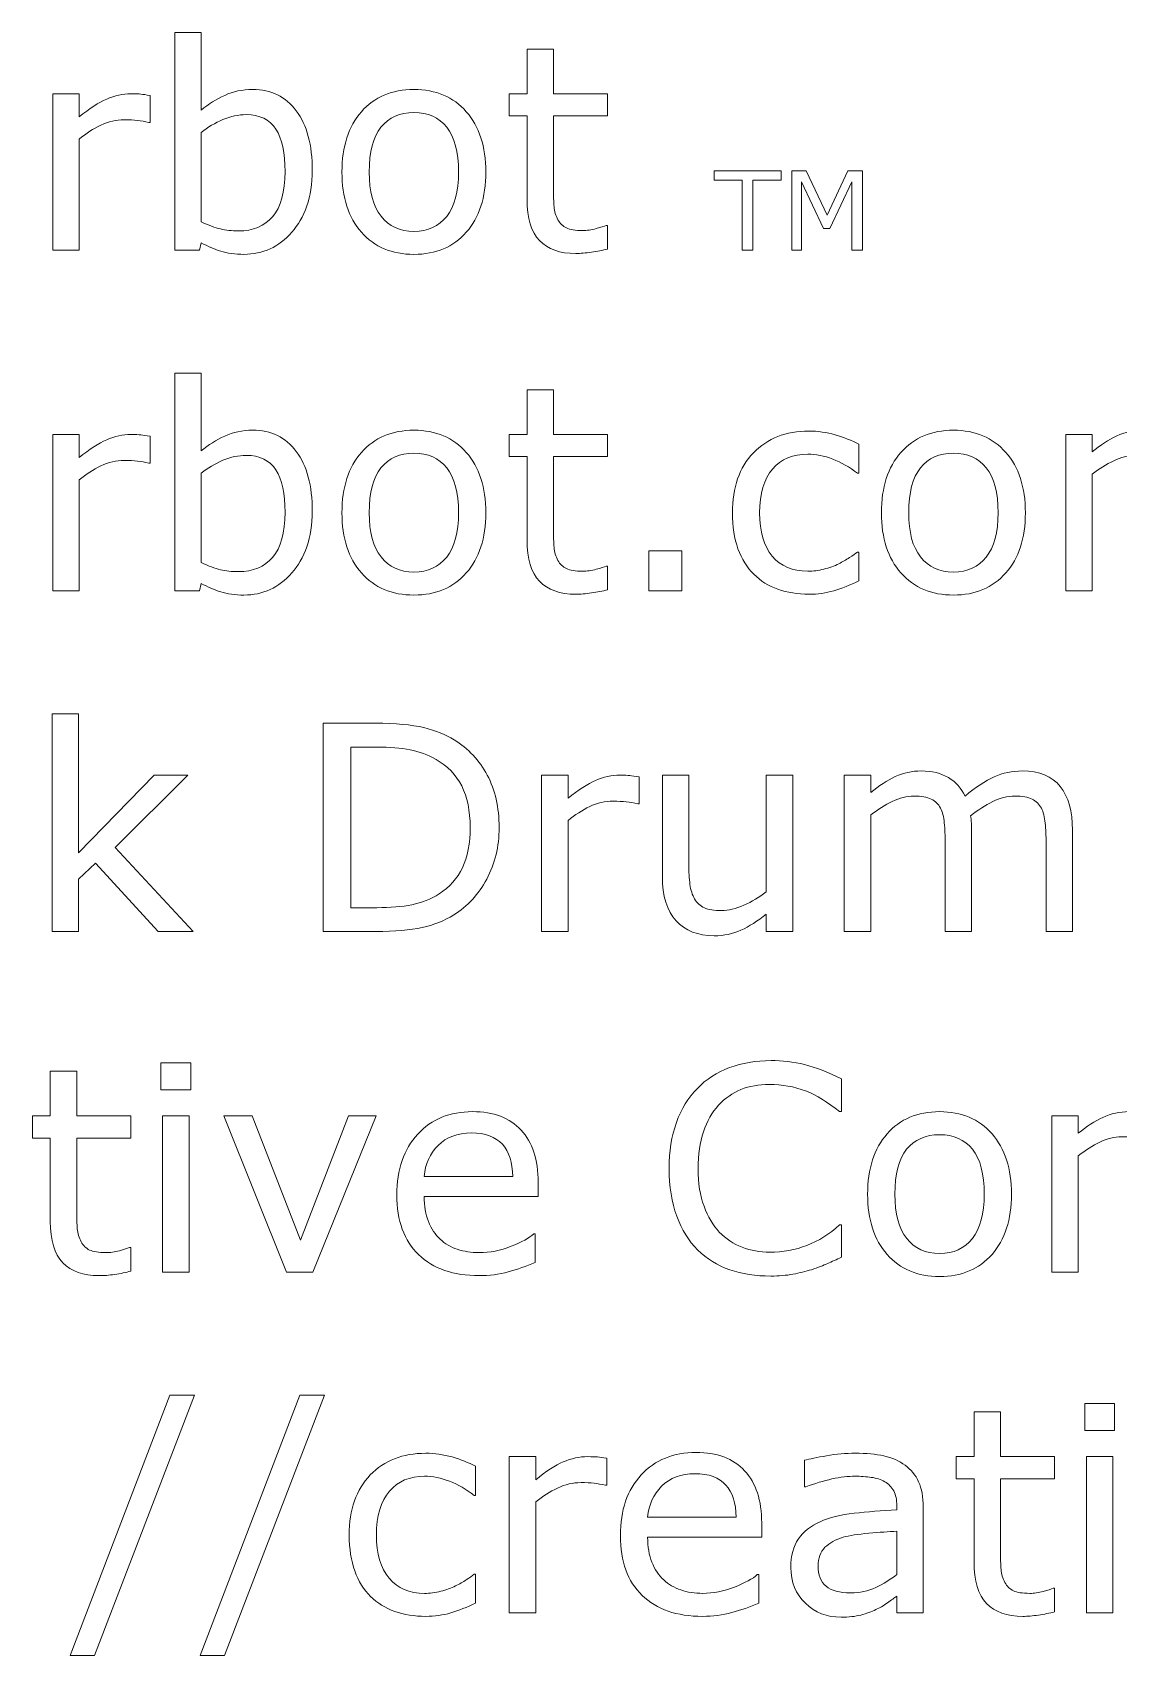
# Model space of a CAD drawing. Header units: inches. Extents: x -25 to 255, y 87 to 240.
# Drawn here: x -7.59 to 20.53, y 198.3 to 240.31 of the extents above; entities that cross this region are included whole.
import ezdxf

# ---------------------------------------------------------------- set-up
doc = ezdxf.new("R2010")
doc.units = ezdxf.units.IN
doc.header["$MEASUREMENT"] = 0

# ---------------------------------------------------------------- blocks, each defined once
blk = doc.blocks.new('block 114')
at = {"color": 7, "lineweight": 5}
for points in [[(11.801, 236.488), (11.068, 236.488), (11.068, 234.68), (10.792, 234.68), (10.792, 236.488), (10.059, 236.488), (10.059, 236.731), (11.801, 236.731), (11.801, 236.488)], [(13.904, 234.68), (13.628, 234.68), (13.628, 236.446), (13.057, 235.242), (12.895, 235.242), (12.328, 236.446), (12.328, 234.68), (12.074, 234.68), (12.074, 236.731), (12.445, 236.731), (12.992, 235.587), (13.522, 236.731), (13.904, 236.731), (13.904, 234.68)], [(9.23, 225.861), (8.37, 225.861), (8.37, 226.897), (9.23, 226.897), (9.23, 225.861)], [(-3.431, 217.041), (-4.333, 217.041), (-5.958, 218.81), (-6.397, 218.392), (-6.397, 217.041), (-7.08, 217.041), (-7.08, 222.675), (-6.397, 222.675), (-6.397, 219.077), (-4.44, 221.087), (-3.563, 221.087), (-5.449, 219.218), (-3.431, 217.041)], [(-3.491, 212.94), (-4.263, 212.94), (-4.263, 213.646), (-3.491, 213.646), (-3.491, 212.94)], [(-3.535, 208.222), (-4.219, 208.222), (-4.219, 212.267), (-3.535, 212.267), (-3.535, 208.222)], [(1.309, 212.267), (-0.328, 208.222), (-1.012, 208.222), (-2.638, 212.267), (-1.901, 212.267), (-0.647, 209.048), (0.596, 212.267), (1.309, 212.267)], [(-3.392, 205.036), (-5.985, 198.3), (-6.611, 198.3), (-4.029, 205.036), (-3.392, 205.036)], [(-0.028, 205.036), (-2.621, 198.3), (-3.247, 198.3), (-0.665, 205.036), (-0.028, 205.036)], [(20.43, 204.121), (19.659, 204.121), (19.659, 204.826), (20.43, 204.826), (20.43, 204.121)], [(20.386, 199.402), (19.703, 199.402), (19.703, 203.448), (20.386, 203.448), (20.386, 199.402)]]:
    blk.add_lwpolyline(points, dxfattribs=at)
for points, knots in [([(-0.343, 236.734), (-0.343, 236.396), (-0.391, 236.092), (-0.486, 235.822), (-0.582, 235.552), (-0.71, 235.325), (-0.872, 235.141), (-1.043, 234.951), (-1.231, 234.808), (-1.436, 234.713), (-1.642, 234.618), (-1.867, 234.57), (-2.113, 234.57), (-2.342, 234.57), (-2.543, 234.597), (-2.714, 234.651), (-2.885, 234.706), (-3.054, 234.779), (-3.221, 234.87), (-3.221, 234.87), (-3.264, 234.68), (-3.264, 234.68), (-3.264, 234.68), (-3.904, 234.68), (-3.904, 234.68), (-3.904, 234.68), (-3.904, 240.313), (-3.904, 240.313), (-3.904, 240.313), (-3.221, 240.313), (-3.221, 240.313), (-3.221, 240.313), (-3.221, 238.301), (-3.221, 238.301), (-3.03, 238.458), (-2.827, 238.586), (-2.612, 238.686), (-2.398, 238.786), (-2.156, 238.836), (-1.889, 238.836), (-1.411, 238.836), (-1.034, 238.653), (-0.758, 238.286), (-0.481, 237.919), (-0.343, 237.402), (-0.343, 236.734)], [0, 0, 0, 0, 1, 1, 1, 2, 2, 2, 3, 3, 3, 4, 4, 4, 5, 5, 5, 6, 6, 6, 7, 7, 7, 8, 8, 8, 9, 9, 9, 10, 10, 10, 11, 11, 11, 12, 12, 12, 13, 13, 13, 14, 14, 14, 15, 15, 15, 15]), ([(7.303, 234.708), (7.175, 234.674), (7.035, 234.646), (6.885, 234.625), (6.734, 234.603), (6.6, 234.592), (6.481, 234.592), (6.069, 234.592), (5.756, 234.703), (5.541, 234.926), (5.326, 235.148), (5.219, 235.505), (5.219, 235.996), (5.219, 235.996), (5.219, 238.153), (5.219, 238.153), (5.219, 238.153), (4.756, 238.153), (4.756, 238.153), (4.756, 238.153), (4.756, 238.726), (4.756, 238.726), (4.756, 238.726), (5.219, 238.726), (5.219, 238.726), (5.219, 238.726), (5.219, 239.884), (5.219, 239.884), (5.219, 239.884), (5.902, 239.884), (5.902, 239.884), (5.902, 239.884), (5.902, 238.726), (5.902, 238.726), (5.902, 238.726), (7.303, 238.726), (7.303, 238.726), (7.303, 238.726), (7.303, 238.153), (7.303, 238.153), (7.303, 238.153), (5.902, 238.153), (5.902, 238.153), (5.902, 238.153), (5.902, 236.303), (5.902, 236.303), (5.902, 236.089), (5.907, 235.923), (5.917, 235.803), (5.927, 235.683), (5.96, 235.571), (6.018, 235.467), (6.071, 235.37), (6.144, 235.299), (6.236, 235.254), (6.329, 235.21), (6.47, 235.187), (6.66, 235.187), (6.771, 235.187), (6.886, 235.204), (7.007, 235.237), (7.127, 235.27), (7.214, 235.297), (7.267, 235.319), (7.267, 235.319), (7.303, 235.319), (7.303, 235.319), (7.303, 235.319), (7.303, 234.708), (7.303, 234.708)], [0, 0, 0, 0, 1, 1, 1, 2, 2, 2, 3, 3, 3, 4, 4, 4, 5, 5, 5, 6, 6, 6, 7, 7, 7, 8, 8, 8, 9, 9, 9, 10, 10, 10, 11, 11, 11, 12, 12, 12, 13, 13, 13, 14, 14, 14, 15, 15, 15, 16, 16, 16, 17, 17, 17, 18, 18, 18, 19, 19, 19, 20, 20, 20, 21, 21, 21, 22, 22, 22, 23, 23, 23, 23]), ([(-4.541, 237.987), (-4.541, 237.987), (-4.577, 237.987), (-4.577, 237.987), (-4.679, 238.01), (-4.777, 238.027), (-4.872, 238.038), (-4.967, 238.048), (-5.08, 238.054), (-5.21, 238.054), (-5.42, 238.054), (-5.623, 238.007), (-5.818, 237.914), (-6.013, 237.821), (-6.202, 237.701), (-6.382, 237.554), (-6.382, 237.554), (-6.382, 234.68), (-6.382, 234.68), (-6.382, 234.68), (-7.066, 234.68), (-7.066, 234.68), (-7.066, 234.68), (-7.066, 238.726), (-7.066, 238.726), (-7.066, 238.726), (-6.382, 238.726), (-6.382, 238.726), (-6.382, 238.726), (-6.382, 238.128), (-6.382, 238.128), (-6.112, 238.346), (-5.874, 238.5), (-5.668, 238.59), (-5.462, 238.681), (-5.251, 238.726), (-5.036, 238.726), (-4.919, 238.726), (-4.833, 238.723), (-4.78, 238.717), (-4.727, 238.711), (-4.647, 238.699), (-4.541, 238.683), (-4.541, 238.683), (-4.541, 237.987), (-4.541, 237.987)], [0, 0, 0, 0, 1, 1, 1, 2, 2, 2, 3, 3, 3, 4, 4, 4, 5, 5, 5, 6, 6, 6, 7, 7, 7, 8, 8, 8, 9, 9, 9, 10, 10, 10, 11, 11, 11, 12, 12, 12, 13, 13, 13, 14, 14, 14, 15, 15, 15, 15]), ([(4.151, 236.701), (4.151, 236.043), (3.982, 235.522), (3.645, 235.141), (3.308, 234.76), (2.856, 234.57), (2.29, 234.57), (1.719, 234.57), (1.265, 234.76), (0.929, 235.141), (0.593, 235.522), (0.425, 236.043), (0.425, 236.701), (0.425, 237.36), (0.593, 237.88), (0.929, 238.263), (1.265, 238.645), (1.719, 238.836), (2.29, 238.836), (2.856, 238.836), (3.308, 238.645), (3.645, 238.263), (3.982, 237.88), (4.151, 237.36), (4.151, 236.701)], [0, 0, 0, 0, 1, 1, 1, 2, 2, 2, 3, 3, 3, 4, 4, 4, 5, 5, 5, 6, 6, 6, 7, 7, 7, 8, 8, 8, 8]), ([(3.445, 236.701), (3.445, 237.222), (3.343, 237.608), (3.14, 237.861), (2.936, 238.114), (2.652, 238.241), (2.29, 238.241), (1.923, 238.241), (1.637, 238.114), (1.435, 237.861), (1.232, 237.608), (1.13, 237.222), (1.13, 236.701), (1.13, 236.198), (1.232, 235.816), (1.436, 235.555), (1.64, 235.295), (1.925, 235.165), (2.29, 235.165), (2.65, 235.165), (2.933, 235.294), (3.138, 235.552), (3.343, 235.81), (3.445, 236.193), (3.445, 236.701)], [0, 0, 0, 0, 1, 1, 1, 2, 2, 2, 3, 3, 3, 4, 4, 4, 5, 5, 5, 6, 6, 6, 7, 7, 7, 8, 8, 8, 8]), ([(-1.049, 236.712), (-1.049, 237.195), (-1.128, 237.561), (-1.287, 237.811), (-1.447, 238.061), (-1.703, 238.186), (-2.057, 238.186), (-2.255, 238.186), (-2.455, 238.143), (-2.657, 238.057), (-2.859, 237.971), (-3.047, 237.861), (-3.221, 237.726), (-3.221, 237.726), (-3.221, 235.408), (-3.221, 235.408), (-3.028, 235.321), (-2.863, 235.261), (-2.724, 235.227), (-2.586, 235.193), (-2.428, 235.176), (-2.252, 235.176), (-1.877, 235.176), (-1.582, 235.3), (-1.369, 235.547), (-1.155, 235.795), (-1.049, 236.183), (-1.049, 236.712)], [0, 0, 0, 0, 1, 1, 1, 2, 2, 2, 3, 3, 3, 4, 4, 4, 5, 5, 5, 6, 6, 6, 7, 7, 7, 8, 8, 8, 9, 9, 9, 9]), ([(-0.343, 227.914), (-0.343, 227.577), (-0.391, 227.272), (-0.486, 227.002), (-0.582, 226.732), (-0.71, 226.505), (-0.872, 226.322), (-1.043, 226.132), (-1.231, 225.988), (-1.436, 225.893), (-1.642, 225.798), (-1.867, 225.75), (-2.113, 225.75), (-2.342, 225.75), (-2.543, 225.778), (-2.714, 225.832), (-2.885, 225.886), (-3.054, 225.959), (-3.221, 226.051), (-3.221, 226.051), (-3.264, 225.861), (-3.264, 225.861), (-3.264, 225.861), (-3.904, 225.861), (-3.904, 225.861), (-3.904, 225.861), (-3.904, 231.494), (-3.904, 231.494), (-3.904, 231.494), (-3.221, 231.494), (-3.221, 231.494), (-3.221, 231.494), (-3.221, 229.481), (-3.221, 229.481), (-3.03, 229.638), (-2.827, 229.766), (-2.612, 229.867), (-2.398, 229.967), (-2.156, 230.017), (-1.889, 230.017), (-1.411, 230.017), (-1.034, 229.833), (-0.758, 229.467), (-0.481, 229.1), (-0.343, 228.583), (-0.343, 227.914)], [0, 0, 0, 0, 1, 1, 1, 2, 2, 2, 3, 3, 3, 4, 4, 4, 5, 5, 5, 6, 6, 6, 7, 7, 7, 8, 8, 8, 9, 9, 9, 10, 10, 10, 11, 11, 11, 12, 12, 12, 13, 13, 13, 14, 14, 14, 15, 15, 15, 15]), ([(7.303, 225.888), (7.175, 225.854), (7.035, 225.827), (6.885, 225.805), (6.734, 225.783), (6.6, 225.772), (6.481, 225.772), (6.069, 225.772), (5.756, 225.884), (5.541, 226.106), (5.326, 226.329), (5.219, 226.686), (5.219, 227.177), (5.219, 227.177), (5.219, 229.333), (5.219, 229.333), (5.219, 229.333), (4.756, 229.333), (4.756, 229.333), (4.756, 229.333), (4.756, 229.907), (4.756, 229.907), (4.756, 229.907), (5.219, 229.907), (5.219, 229.907), (5.219, 229.907), (5.219, 231.064), (5.219, 231.064), (5.219, 231.064), (5.902, 231.064), (5.902, 231.064), (5.902, 231.064), (5.902, 229.907), (5.902, 229.907), (5.902, 229.907), (7.303, 229.907), (7.303, 229.907), (7.303, 229.907), (7.303, 229.333), (7.303, 229.333), (7.303, 229.333), (5.902, 229.333), (5.902, 229.333), (5.902, 229.333), (5.902, 227.484), (5.902, 227.484), (5.902, 227.27), (5.907, 227.104), (5.917, 226.984), (5.927, 226.864), (5.96, 226.752), (6.018, 226.648), (6.071, 226.551), (6.144, 226.48), (6.236, 226.435), (6.329, 226.39), (6.47, 226.368), (6.66, 226.368), (6.771, 226.368), (6.886, 226.384), (7.007, 226.417), (7.127, 226.45), (7.214, 226.478), (7.267, 226.5), (7.267, 226.5), (7.303, 226.5), (7.303, 226.5), (7.303, 226.5), (7.303, 225.888), (7.303, 225.888)], [0, 0, 0, 0, 1, 1, 1, 2, 2, 2, 3, 3, 3, 4, 4, 4, 5, 5, 5, 6, 6, 6, 7, 7, 7, 8, 8, 8, 9, 9, 9, 10, 10, 10, 11, 11, 11, 12, 12, 12, 13, 13, 13, 14, 14, 14, 15, 15, 15, 16, 16, 16, 17, 17, 17, 18, 18, 18, 19, 19, 19, 20, 20, 20, 21, 21, 21, 22, 22, 22, 23, 23, 23, 23]), ([(-4.541, 229.168), (-4.541, 229.168), (-4.577, 229.168), (-4.577, 229.168), (-4.679, 229.191), (-4.777, 229.208), (-4.872, 229.219), (-4.967, 229.229), (-5.08, 229.234), (-5.21, 229.234), (-5.42, 229.234), (-5.623, 229.188), (-5.818, 229.095), (-6.013, 229.002), (-6.202, 228.881), (-6.382, 228.734), (-6.382, 228.734), (-6.382, 225.861), (-6.382, 225.861), (-6.382, 225.861), (-7.066, 225.861), (-7.066, 225.861), (-7.066, 225.861), (-7.066, 229.907), (-7.066, 229.907), (-7.066, 229.907), (-6.382, 229.907), (-6.382, 229.907), (-6.382, 229.907), (-6.382, 229.309), (-6.382, 229.309), (-6.112, 229.526), (-5.874, 229.68), (-5.668, 229.77), (-5.462, 229.861), (-5.251, 229.907), (-5.036, 229.907), (-4.919, 229.907), (-4.833, 229.903), (-4.78, 229.897), (-4.727, 229.891), (-4.647, 229.88), (-4.541, 229.863), (-4.541, 229.863), (-4.541, 229.168), (-4.541, 229.168)], [0, 0, 0, 0, 1, 1, 1, 2, 2, 2, 3, 3, 3, 4, 4, 4, 5, 5, 5, 6, 6, 6, 7, 7, 7, 8, 8, 8, 9, 9, 9, 10, 10, 10, 11, 11, 11, 12, 12, 12, 13, 13, 13, 14, 14, 14, 15, 15, 15, 15]), ([(4.151, 227.882), (4.151, 227.223), (3.982, 226.703), (3.645, 226.322), (3.308, 225.941), (2.856, 225.75), (2.29, 225.75), (1.719, 225.75), (1.265, 225.941), (0.929, 226.322), (0.593, 226.703), (0.425, 227.223), (0.425, 227.882), (0.425, 228.541), (0.593, 229.061), (0.929, 229.443), (1.265, 229.826), (1.719, 230.017), (2.29, 230.017), (2.856, 230.017), (3.308, 229.826), (3.645, 229.443), (3.982, 229.061), (4.151, 228.541), (4.151, 227.882)], [0, 0, 0, 0, 1, 1, 1, 2, 2, 2, 3, 3, 3, 4, 4, 4, 5, 5, 5, 6, 6, 6, 7, 7, 7, 8, 8, 8, 8]), ([(13.81, 226.116), (13.583, 226.007), (13.368, 225.923), (13.165, 225.863), (12.961, 225.802), (12.744, 225.772), (12.516, 225.772), (12.224, 225.772), (11.957, 225.816), (11.714, 225.901), (11.47, 225.986), (11.262, 226.116), (11.089, 226.29), (10.912, 226.463), (10.777, 226.682), (10.68, 226.947), (10.584, 227.212), (10.535, 227.522), (10.535, 227.876), (10.535, 228.536), (10.717, 229.055), (11.079, 229.431), (11.442, 229.807), (11.921, 229.995), (12.516, 229.995), (12.747, 229.995), (12.975, 229.962), (13.197, 229.897), (13.42, 229.832), (13.624, 229.753), (13.81, 229.659), (13.81, 229.659), (13.81, 228.903), (13.81, 228.903), (13.81, 228.903), (13.774, 228.903), (13.774, 228.903), (13.566, 229.063), (13.353, 229.185), (13.132, 229.271), (12.912, 229.356), (12.697, 229.399), (12.487, 229.399), (12.102, 229.399), (11.798, 229.27), (11.575, 229.013), (11.353, 228.754), (11.241, 228.376), (11.241, 227.876), (11.241, 227.391), (11.35, 227.019), (11.568, 226.758), (11.786, 226.498), (12.093, 226.368), (12.487, 226.368), (12.625, 226.368), (12.764, 226.385), (12.906, 226.421), (13.048, 226.457), (13.176, 226.503), (13.289, 226.56), (13.388, 226.611), (13.481, 226.663), (13.568, 226.719), (13.655, 226.775), (13.723, 226.824), (13.774, 226.864), (13.774, 226.864), (13.81, 226.864), (13.81, 226.864), (13.81, 226.864), (13.81, 226.116), (13.81, 226.116)], [0, 0, 0, 0, 1, 1, 1, 2, 2, 2, 3, 3, 3, 4, 4, 4, 5, 5, 5, 6, 6, 6, 7, 7, 7, 8, 8, 8, 9, 9, 9, 10, 10, 10, 11, 11, 11, 12, 12, 12, 13, 13, 13, 14, 14, 14, 15, 15, 15, 16, 16, 16, 17, 17, 17, 18, 18, 18, 19, 19, 19, 20, 20, 20, 21, 21, 21, 22, 22, 22, 23, 23, 23, 24, 24, 24, 24]), ([(18.122, 227.882), (18.122, 227.223), (17.953, 226.703), (17.615, 226.322), (17.278, 225.941), (16.826, 225.75), (16.26, 225.75), (15.689, 225.75), (15.235, 225.941), (14.9, 226.322), (14.563, 226.703), (14.395, 227.223), (14.395, 227.882), (14.395, 228.541), (14.563, 229.061), (14.9, 229.443), (15.235, 229.826), (15.689, 230.017), (16.26, 230.017), (16.826, 230.017), (17.278, 229.826), (17.615, 229.443), (17.953, 229.061), (18.122, 228.541), (18.122, 227.882)], [0, 0, 0, 0, 1, 1, 1, 2, 2, 2, 3, 3, 3, 4, 4, 4, 5, 5, 5, 6, 6, 6, 7, 7, 7, 8, 8, 8, 8]), ([(25.077, 225.861), (25.077, 225.861), (24.393, 225.861), (24.393, 225.861), (24.393, 225.861), (24.393, 228.162), (24.393, 228.162), (24.393, 228.335), (24.385, 228.503), (24.369, 228.665), (24.354, 228.826), (24.321, 228.955), (24.27, 229.052), (24.214, 229.155), (24.135, 229.234), (24.031, 229.287), (23.927, 229.34), (23.777, 229.366), (23.582, 229.366), (23.391, 229.366), (23.2, 229.318), (23.01, 229.223), (22.819, 229.128), (22.628, 229.007), (22.438, 228.86), (22.445, 228.804), (22.451, 228.74), (22.456, 228.666), (22.461, 228.593), (22.464, 228.52), (22.464, 228.448), (22.464, 228.448), (22.464, 225.861), (22.464, 225.861), (22.464, 225.861), (21.78, 225.861), (21.78, 225.861), (21.78, 225.861), (21.78, 228.162), (21.78, 228.162), (21.78, 228.34), (21.772, 228.51), (21.756, 228.67), (21.741, 228.83), (21.708, 228.959), (21.657, 229.055), (21.601, 229.159), (21.522, 229.236), (21.418, 229.289), (21.314, 229.341), (21.164, 229.366), (20.969, 229.366), (20.783, 229.366), (20.597, 229.321), (20.41, 229.229), (20.223, 229.137), (20.036, 229.02), (19.851, 228.878), (19.851, 228.878), (19.851, 225.861), (19.851, 225.861), (19.851, 225.861), (19.167, 225.861), (19.167, 225.861), (19.167, 225.861), (19.167, 229.907), (19.167, 229.907), (19.167, 229.907), (19.851, 229.907), (19.851, 229.907), (19.851, 229.907), (19.851, 229.458), (19.851, 229.458), (20.063, 229.633), (20.275, 229.77), (20.487, 229.869), (20.698, 229.968), (20.923, 230.017), (21.162, 230.017), (21.438, 230.017), (21.671, 229.959), (21.864, 229.844), (22.056, 229.728), (22.199, 229.568), (22.293, 229.363), (22.568, 229.594), (22.82, 229.761), (23.047, 229.863), (23.274, 229.965), (23.517, 230.017), (23.775, 230.017), (24.219, 230.017), (24.547, 229.882), (24.759, 229.613), (24.97, 229.344), (25.077, 228.968), (25.077, 228.485), (25.077, 228.485), (25.077, 225.861), (25.077, 225.861)], [0, 0, 0, 0, 1, 1, 1, 2, 2, 2, 3, 3, 3, 4, 4, 4, 5, 5, 5, 6, 6, 6, 7, 7, 7, 8, 8, 8, 9, 9, 9, 10, 10, 10, 11, 11, 11, 12, 12, 12, 13, 13, 13, 14, 14, 14, 15, 15, 15, 16, 16, 16, 17, 17, 17, 18, 18, 18, 19, 19, 19, 20, 20, 20, 21, 21, 21, 22, 22, 22, 23, 23, 23, 24, 24, 24, 25, 25, 25, 26, 26, 26, 27, 27, 27, 28, 28, 28, 29, 29, 29, 30, 30, 30, 31, 31, 31, 32, 32, 32, 33, 33, 33, 33]), ([(3.445, 227.882), (3.445, 228.402), (3.343, 228.789), (3.14, 229.042), (2.936, 229.295), (2.652, 229.421), (2.29, 229.421), (1.923, 229.421), (1.637, 229.295), (1.435, 229.042), (1.232, 228.789), (1.13, 228.402), (1.13, 227.882), (1.13, 227.378), (1.232, 226.996), (1.436, 226.736), (1.64, 226.476), (1.925, 226.346), (2.29, 226.346), (2.65, 226.346), (2.933, 226.475), (3.138, 226.733), (3.343, 226.99), (3.445, 227.373), (3.445, 227.882)], [0, 0, 0, 0, 1, 1, 1, 2, 2, 2, 3, 3, 3, 4, 4, 4, 5, 5, 5, 6, 6, 6, 7, 7, 7, 8, 8, 8, 8]), ([(17.416, 227.882), (17.416, 228.402), (17.314, 228.789), (17.11, 229.042), (16.906, 229.295), (16.622, 229.421), (16.26, 229.421), (15.893, 229.421), (15.608, 229.295), (15.405, 229.042), (15.202, 228.789), (15.101, 228.402), (15.101, 227.882), (15.101, 227.378), (15.203, 226.996), (15.407, 226.736), (15.611, 226.476), (15.895, 226.346), (16.26, 226.346), (16.62, 226.346), (16.903, 226.475), (17.108, 226.733), (17.313, 226.99), (17.416, 227.373), (17.416, 227.882)], [0, 0, 0, 0, 1, 1, 1, 2, 2, 2, 3, 3, 3, 4, 4, 4, 5, 5, 5, 6, 6, 6, 7, 7, 7, 8, 8, 8, 8]), ([(-1.049, 227.892), (-1.049, 228.375), (-1.128, 228.742), (-1.287, 228.992), (-1.447, 229.241), (-1.703, 229.366), (-2.057, 229.366), (-2.255, 229.366), (-2.455, 229.323), (-2.657, 229.238), (-2.859, 229.152), (-3.047, 229.041), (-3.221, 228.906), (-3.221, 228.906), (-3.221, 226.589), (-3.221, 226.589), (-3.028, 226.502), (-2.863, 226.441), (-2.724, 226.407), (-2.586, 226.374), (-2.428, 226.357), (-2.252, 226.357), (-1.877, 226.357), (-1.582, 226.48), (-1.369, 226.728), (-1.155, 226.975), (-1.049, 227.364), (-1.049, 227.892)], [0, 0, 0, 0, 1, 1, 1, 2, 2, 2, 3, 3, 3, 4, 4, 4, 5, 5, 5, 6, 6, 6, 7, 7, 7, 8, 8, 8, 9, 9, 9, 9]), ([(4.495, 219.731), (4.495, 219.241), (4.388, 218.797), (4.174, 218.399), (3.961, 218.001), (3.677, 217.691), (3.322, 217.472), (3.076, 217.32), (2.802, 217.21), (2.499, 217.142), (2.196, 217.075), (1.797, 217.041), (1.303, 217.041), (1.303, 217.041), (-0.058, 217.041), (-0.058, 217.041), (-0.058, 217.041), (-0.058, 222.432), (-0.058, 222.432), (-0.058, 222.432), (1.288, 222.432), (1.288, 222.432), (1.815, 222.432), (2.232, 222.394), (2.542, 222.318), (2.852, 222.242), (3.115, 222.138), (3.33, 222.005), (3.696, 221.775), (3.982, 221.47), (4.188, 221.089), (4.392, 220.707), (4.495, 220.255), (4.495, 219.731)], [0, 0, 0, 0, 1, 1, 1, 2, 2, 2, 3, 3, 3, 4, 4, 4, 5, 5, 5, 6, 6, 6, 7, 7, 7, 8, 8, 8, 9, 9, 9, 10, 10, 10, 11, 11, 11, 11]), ([(3.745, 219.742), (3.745, 220.164), (3.671, 220.52), (3.525, 220.809), (3.377, 221.098), (3.158, 221.327), (2.866, 221.493), (2.654, 221.613), (2.428, 221.697), (2.189, 221.744), (1.95, 221.791), (1.664, 221.815), (1.332, 221.815), (1.332, 221.815), (0.658, 221.815), (0.658, 221.815), (0.658, 221.815), (0.658, 217.658), (0.658, 217.658), (0.658, 217.658), (1.332, 217.658), (1.332, 217.658), (1.677, 217.658), (1.978, 217.684), (2.235, 217.735), (2.491, 217.785), (2.727, 217.88), (2.942, 218.017), (3.21, 218.188), (3.41, 218.414), (3.545, 218.693), (3.678, 218.973), (3.745, 219.322), (3.745, 219.742)], [0, 0, 0, 0, 1, 1, 1, 2, 2, 2, 3, 3, 3, 4, 4, 4, 5, 5, 5, 6, 6, 6, 7, 7, 7, 8, 8, 8, 9, 9, 9, 10, 10, 10, 11, 11, 11, 11]), ([(8.12, 220.348), (8.12, 220.348), (8.083, 220.348), (8.083, 220.348), (7.982, 220.372), (7.884, 220.388), (7.788, 220.399), (7.693, 220.409), (7.581, 220.415), (7.451, 220.415), (7.241, 220.415), (7.038, 220.368), (6.843, 220.275), (6.647, 220.182), (6.459, 220.062), (6.279, 219.915), (6.279, 219.915), (6.279, 217.041), (6.279, 217.041), (6.279, 217.041), (5.595, 217.041), (5.595, 217.041), (5.595, 217.041), (5.595, 221.087), (5.595, 221.087), (5.595, 221.087), (6.279, 221.087), (6.279, 221.087), (6.279, 221.087), (6.279, 220.489), (6.279, 220.489), (6.549, 220.707), (6.786, 220.861), (6.993, 220.951), (7.199, 221.042), (7.409, 221.087), (7.624, 221.087), (7.742, 221.087), (7.828, 221.084), (7.881, 221.078), (7.934, 221.072), (8.014, 221.061), (8.12, 221.044), (8.12, 221.044), (8.12, 220.348), (8.12, 220.348)], [0, 0, 0, 0, 1, 1, 1, 2, 2, 2, 3, 3, 3, 4, 4, 4, 5, 5, 5, 6, 6, 6, 7, 7, 7, 8, 8, 8, 9, 9, 9, 10, 10, 10, 11, 11, 11, 12, 12, 12, 13, 13, 13, 14, 14, 14, 15, 15, 15, 15]), ([(12.097, 217.041), (12.097, 217.041), (11.413, 217.041), (11.413, 217.041), (11.413, 217.041), (11.413, 217.492), (11.413, 217.492), (11.185, 217.311), (10.966, 217.173), (10.757, 217.076), (10.548, 216.98), (10.317, 216.931), (10.065, 216.931), (9.642, 216.931), (9.312, 217.061), (9.077, 217.32), (8.841, 217.58), (8.723, 217.96), (8.723, 218.462), (8.723, 218.462), (8.723, 221.087), (8.723, 221.087), (8.723, 221.087), (9.407, 221.087), (9.407, 221.087), (9.407, 221.087), (9.407, 218.786), (9.407, 218.786), (9.407, 218.581), (9.416, 218.406), (9.436, 218.26), (9.455, 218.114), (9.496, 217.989), (9.558, 217.885), (9.622, 217.779), (9.707, 217.702), (9.81, 217.654), (9.913, 217.605), (10.063, 217.581), (10.259, 217.581), (10.434, 217.581), (10.625, 217.627), (10.832, 217.719), (11.04, 217.811), (11.233, 217.928), (11.413, 218.07), (11.413, 218.07), (11.413, 221.087), (11.413, 221.087), (11.413, 221.087), (12.097, 221.087), (12.097, 221.087), (12.097, 221.087), (12.097, 217.041), (12.097, 217.041)], [0, 0, 0, 0, 1, 1, 1, 2, 2, 2, 3, 3, 3, 4, 4, 4, 5, 5, 5, 6, 6, 6, 7, 7, 7, 8, 8, 8, 9, 9, 9, 10, 10, 10, 11, 11, 11, 12, 12, 12, 13, 13, 13, 14, 14, 14, 15, 15, 15, 16, 16, 16, 17, 17, 17, 18, 18, 18, 18]), ([(19.342, 217.041), (19.342, 217.041), (18.659, 217.041), (18.659, 217.041), (18.659, 217.041), (18.659, 219.342), (18.659, 219.342), (18.659, 219.516), (18.651, 219.683), (18.636, 219.845), (18.62, 220.006), (18.587, 220.136), (18.536, 220.232), (18.481, 220.336), (18.401, 220.414), (18.297, 220.467), (18.193, 220.52), (18.044, 220.547), (17.849, 220.547), (17.658, 220.547), (17.467, 220.499), (17.277, 220.404), (17.086, 220.309), (16.895, 220.188), (16.705, 220.04), (16.712, 219.985), (16.718, 219.92), (16.723, 219.847), (16.728, 219.773), (16.73, 219.7), (16.73, 219.628), (16.73, 219.628), (16.73, 217.041), (16.73, 217.041), (16.73, 217.041), (16.046, 217.041), (16.046, 217.041), (16.046, 217.041), (16.046, 219.342), (16.046, 219.342), (16.046, 219.521), (16.039, 219.69), (16.023, 219.851), (16.007, 220.011), (15.974, 220.139), (15.924, 220.236), (15.868, 220.34), (15.788, 220.417), (15.684, 220.469), (15.58, 220.521), (15.431, 220.547), (15.236, 220.547), (15.05, 220.547), (14.863, 220.501), (14.676, 220.409), (14.489, 220.318), (14.303, 220.201), (14.117, 220.059), (14.117, 220.059), (14.117, 217.041), (14.117, 217.041), (14.117, 217.041), (13.433, 217.041), (13.433, 217.041), (13.433, 217.041), (13.433, 221.087), (13.433, 221.087), (13.433, 221.087), (14.117, 221.087), (14.117, 221.087), (14.117, 221.087), (14.117, 220.638), (14.117, 220.638), (14.33, 220.814), (14.541, 220.951), (14.753, 221.05), (14.964, 221.148), (15.19, 221.197), (15.429, 221.197), (15.704, 221.197), (15.938, 221.139), (16.13, 221.024), (16.323, 220.908), (16.465, 220.748), (16.56, 220.544), (16.835, 220.775), (17.086, 220.941), (17.313, 221.044), (17.54, 221.146), (17.783, 221.197), (18.042, 221.197), (18.486, 221.197), (18.814, 221.063), (19.026, 220.794), (19.237, 220.525), (19.342, 220.149), (19.342, 219.666), (19.342, 219.666), (19.342, 217.041), (19.342, 217.041)], [0, 0, 0, 0, 1, 1, 1, 2, 2, 2, 3, 3, 3, 4, 4, 4, 5, 5, 5, 6, 6, 6, 7, 7, 7, 8, 8, 8, 9, 9, 9, 10, 10, 10, 11, 11, 11, 12, 12, 12, 13, 13, 13, 14, 14, 14, 15, 15, 15, 16, 16, 16, 17, 17, 17, 18, 18, 18, 19, 19, 19, 20, 20, 20, 21, 21, 21, 22, 22, 22, 23, 23, 23, 24, 24, 24, 25, 25, 25, 26, 26, 26, 27, 27, 27, 28, 28, 28, 29, 29, 29, 30, 30, 30, 31, 31, 31, 32, 32, 32, 33, 33, 33, 33]), ([(13.362, 208.609), (13.23, 208.552), (13.11, 208.497), (13.003, 208.447), (12.895, 208.397), (12.755, 208.344), (12.581, 208.288), (12.434, 208.243), (12.275, 208.204), (12.102, 208.171), (11.93, 208.139), (11.74, 208.122), (11.533, 208.122), (11.142, 208.122), (10.788, 208.177), (10.468, 208.287), (10.149, 208.397), (9.871, 208.568), (9.635, 208.802), (9.403, 209.031), (9.223, 209.322), (9.093, 209.675), (8.962, 210.028), (8.898, 210.439), (8.898, 210.907), (8.898, 211.35), (8.96, 211.746), (9.085, 212.096), (9.21, 212.445), (9.392, 212.74), (9.628, 212.981), (9.857, 213.215), (10.133, 213.393), (10.458, 213.517), (10.781, 213.639), (11.141, 213.701), (11.537, 213.701), (11.826, 213.701), (12.115, 213.666), (12.403, 213.596), (12.691, 213.526), (13.01, 213.403), (13.362, 213.227), (13.362, 213.227), (13.362, 212.378), (13.362, 212.378), (13.362, 212.378), (13.308, 212.378), (13.308, 212.378), (13.012, 212.624), (12.718, 212.803), (12.427, 212.915), (12.136, 213.027), (11.824, 213.083), (11.492, 213.083), (11.22, 213.083), (10.975, 213.04), (10.757, 212.952), (10.54, 212.864), (10.345, 212.727), (10.174, 212.542), (10.008, 212.361), (9.879, 212.133), (9.786, 211.858), (9.693, 211.582), (9.647, 211.264), (9.647, 210.903), (9.647, 210.525), (9.698, 210.2), (9.8, 209.928), (9.903, 209.656), (10.035, 209.434), (10.196, 209.263), (10.365, 209.086), (10.561, 208.953), (10.786, 208.868), (11.011, 208.782), (11.249, 208.74), (11.499, 208.74), (11.843, 208.74), (12.166, 208.799), (12.467, 208.916), (12.768, 209.034), (13.049, 209.21), (13.312, 209.445), (13.312, 209.445), (13.362, 209.445), (13.362, 209.445), (13.362, 209.445), (13.362, 208.609), (13.362, 208.609)], [0, 0, 0, 0, 1, 1, 1, 2, 2, 2, 3, 3, 3, 4, 4, 4, 5, 5, 5, 6, 6, 6, 7, 7, 7, 8, 8, 8, 9, 9, 9, 10, 10, 10, 11, 11, 11, 12, 12, 12, 13, 13, 13, 14, 14, 14, 15, 15, 15, 16, 16, 16, 17, 17, 17, 18, 18, 18, 19, 19, 19, 20, 20, 20, 21, 21, 21, 22, 22, 22, 23, 23, 23, 24, 24, 24, 25, 25, 25, 26, 26, 26, 27, 27, 27, 28, 28, 28, 29, 29, 29, 30, 30, 30, 30]), ([(-5.043, 208.249), (-5.171, 208.215), (-5.311, 208.188), (-5.462, 208.166), (-5.612, 208.144), (-5.746, 208.133), (-5.865, 208.133), (-6.277, 208.133), (-6.59, 208.245), (-6.805, 208.468), (-7.019, 208.69), (-7.127, 209.047), (-7.127, 209.538), (-7.127, 209.538), (-7.127, 211.694), (-7.127, 211.694), (-7.127, 211.694), (-7.59, 211.694), (-7.59, 211.694), (-7.59, 211.694), (-7.59, 212.267), (-7.59, 212.267), (-7.59, 212.267), (-7.127, 212.267), (-7.127, 212.267), (-7.127, 212.267), (-7.127, 213.425), (-7.127, 213.425), (-7.127, 213.425), (-6.443, 213.425), (-6.443, 213.425), (-6.443, 213.425), (-6.443, 212.267), (-6.443, 212.267), (-6.443, 212.267), (-5.043, 212.267), (-5.043, 212.267), (-5.043, 212.267), (-5.043, 211.694), (-5.043, 211.694), (-5.043, 211.694), (-6.443, 211.694), (-6.443, 211.694), (-6.443, 211.694), (-6.443, 209.845), (-6.443, 209.845), (-6.443, 209.631), (-6.439, 209.465), (-6.429, 209.345), (-6.419, 209.225), (-6.385, 209.113), (-6.328, 209.009), (-6.275, 208.912), (-6.202, 208.841), (-6.11, 208.796), (-6.017, 208.751), (-5.876, 208.729), (-5.685, 208.729), (-5.575, 208.729), (-5.459, 208.745), (-5.34, 208.778), (-5.219, 208.811), (-5.132, 208.839), (-5.079, 208.861), (-5.079, 208.861), (-5.043, 208.861), (-5.043, 208.861), (-5.043, 208.861), (-5.043, 208.249), (-5.043, 208.249)], [0, 0, 0, 0, 1, 1, 1, 2, 2, 2, 3, 3, 3, 4, 4, 4, 5, 5, 5, 6, 6, 6, 7, 7, 7, 8, 8, 8, 9, 9, 9, 10, 10, 10, 11, 11, 11, 12, 12, 12, 13, 13, 13, 14, 14, 14, 15, 15, 15, 16, 16, 16, 17, 17, 17, 18, 18, 18, 19, 19, 19, 20, 20, 20, 21, 21, 21, 22, 22, 22, 23, 23, 23, 23]), ([(5.507, 210.184), (5.507, 210.184), (2.552, 210.184), (2.552, 210.184), (2.552, 209.935), (2.589, 209.717), (2.663, 209.533), (2.738, 209.347), (2.84, 209.196), (2.969, 209.077), (3.093, 208.961), (3.241, 208.874), (3.412, 208.816), (3.584, 208.758), (3.772, 208.729), (3.978, 208.729), (4.251, 208.729), (4.526, 208.783), (4.803, 208.893), (5.079, 209.002), (5.276, 209.108), (5.393, 209.214), (5.393, 209.214), (5.43, 209.214), (5.43, 209.214), (5.43, 209.214), (5.43, 208.473), (5.43, 208.473), (5.201, 208.377), (4.967, 208.296), (4.729, 208.231), (4.491, 208.166), (4.24, 208.133), (3.977, 208.133), (3.308, 208.133), (2.785, 208.315), (2.41, 208.678), (2.034, 209.04), (1.847, 209.556), (1.847, 210.223), (1.847, 210.884), (2.027, 211.408), (2.386, 211.796), (2.746, 212.184), (3.219, 212.378), (3.806, 212.378), (4.35, 212.378), (4.77, 212.219), (5.065, 211.902), (5.36, 211.585), (5.507, 211.135), (5.507, 210.552), (5.507, 210.552), (5.507, 210.184), (5.507, 210.184)], [0, 0, 0, 0, 1, 1, 1, 2, 2, 2, 3, 3, 3, 4, 4, 4, 5, 5, 5, 6, 6, 6, 7, 7, 7, 8, 8, 8, 9, 9, 9, 10, 10, 10, 11, 11, 11, 12, 12, 12, 13, 13, 13, 14, 14, 14, 15, 15, 15, 16, 16, 16, 17, 17, 17, 18, 18, 18, 18]), ([(17.763, 210.243), (17.763, 209.584), (17.594, 209.064), (17.258, 208.683), (16.92, 208.302), (16.468, 208.111), (15.902, 208.111), (15.331, 208.111), (14.878, 208.302), (14.541, 208.683), (14.205, 209.064), (14.037, 209.584), (14.037, 210.243), (14.037, 210.902), (14.205, 211.422), (14.541, 211.804), (14.878, 212.187), (15.331, 212.378), (15.902, 212.378), (16.468, 212.378), (16.92, 212.187), (17.258, 211.804), (17.594, 211.422), (17.763, 210.902), (17.763, 210.243)], [0, 0, 0, 0, 1, 1, 1, 2, 2, 2, 3, 3, 3, 4, 4, 4, 5, 5, 5, 6, 6, 6, 7, 7, 7, 8, 8, 8, 8]), ([(24.718, 208.222), (24.718, 208.222), (24.035, 208.222), (24.035, 208.222), (24.035, 208.222), (24.035, 210.523), (24.035, 210.523), (24.035, 210.697), (24.026, 210.864), (24.011, 211.026), (23.995, 211.187), (23.962, 211.317), (23.911, 211.413), (23.856, 211.516), (23.776, 211.595), (23.672, 211.648), (23.569, 211.701), (23.419, 211.727), (23.224, 211.727), (23.033, 211.727), (22.843, 211.68), (22.652, 211.585), (22.461, 211.49), (22.271, 211.368), (22.08, 211.221), (22.088, 211.166), (22.093, 211.101), (22.098, 211.027), (22.103, 210.954), (22.105, 210.881), (22.105, 210.809), (22.105, 210.809), (22.105, 208.222), (22.105, 208.222), (22.105, 208.222), (21.422, 208.222), (21.422, 208.222), (21.422, 208.222), (21.422, 210.523), (21.422, 210.523), (21.422, 210.701), (21.414, 210.871), (21.399, 211.031), (21.383, 211.191), (21.35, 211.32), (21.299, 211.417), (21.243, 211.52), (21.164, 211.598), (21.06, 211.649), (20.956, 211.702), (20.807, 211.727), (20.611, 211.727), (20.425, 211.727), (20.239, 211.682), (20.051, 211.59), (19.865, 211.499), (19.678, 211.381), (19.493, 211.239), (19.493, 211.239), (19.493, 208.222), (19.493, 208.222), (19.493, 208.222), (18.809, 208.222), (18.809, 208.222), (18.809, 208.222), (18.809, 212.267), (18.809, 212.267), (18.809, 212.267), (19.493, 212.267), (19.493, 212.267), (19.493, 212.267), (19.493, 211.819), (19.493, 211.819), (19.705, 211.994), (19.917, 212.131), (20.129, 212.23), (20.34, 212.329), (20.565, 212.378), (20.805, 212.378), (21.08, 212.378), (21.314, 212.32), (21.505, 212.205), (21.698, 212.089), (21.841, 211.929), (21.935, 211.725), (22.21, 211.955), (22.462, 212.122), (22.688, 212.225), (22.916, 212.327), (23.158, 212.378), (23.417, 212.378), (23.862, 212.378), (24.19, 212.243), (24.401, 211.974), (24.612, 211.705), (24.718, 211.329), (24.718, 210.847), (24.718, 210.847), (24.718, 208.222), (24.718, 208.222)], [0, 0, 0, 0, 1, 1, 1, 2, 2, 2, 3, 3, 3, 4, 4, 4, 5, 5, 5, 6, 6, 6, 7, 7, 7, 8, 8, 8, 9, 9, 9, 10, 10, 10, 11, 11, 11, 12, 12, 12, 13, 13, 13, 14, 14, 14, 15, 15, 15, 16, 16, 16, 17, 17, 17, 18, 18, 18, 19, 19, 19, 20, 20, 20, 21, 21, 21, 22, 22, 22, 23, 23, 23, 24, 24, 24, 25, 25, 25, 26, 26, 26, 27, 27, 27, 28, 28, 28, 29, 29, 29, 30, 30, 30, 31, 31, 31, 32, 32, 32, 33, 33, 33, 33]), ([(4.846, 210.702), (4.843, 211.06), (4.754, 211.337), (4.578, 211.533), (4.402, 211.729), (4.136, 211.827), (3.778, 211.827), (3.417, 211.827), (3.13, 211.719), (2.916, 211.504), (2.702, 211.288), (2.581, 211.022), (2.552, 210.702), (2.552, 210.702), (4.846, 210.702), (4.846, 210.702)], [0, 0, 0, 0, 1, 1, 1, 2, 2, 2, 3, 3, 3, 4, 4, 4, 5, 5, 5, 5]), ([(17.058, 210.243), (17.058, 210.763), (16.956, 211.15), (16.752, 211.403), (16.548, 211.656), (16.265, 211.782), (15.902, 211.782), (15.535, 211.782), (15.25, 211.656), (15.047, 211.403), (14.844, 211.15), (14.743, 210.763), (14.743, 210.243), (14.743, 209.739), (14.845, 209.357), (15.049, 209.097), (15.252, 208.837), (15.537, 208.707), (15.902, 208.707), (16.262, 208.707), (16.544, 208.835), (16.75, 209.094), (16.955, 209.352), (17.058, 209.735), (17.058, 210.243)], [0, 0, 0, 0, 1, 1, 1, 2, 2, 2, 3, 3, 3, 4, 4, 4, 5, 5, 5, 6, 6, 6, 7, 7, 7, 8, 8, 8, 8]), ([(18.878, 199.43), (18.751, 199.396), (18.611, 199.368), (18.461, 199.347), (18.31, 199.325), (18.175, 199.314), (18.057, 199.314), (17.645, 199.314), (17.331, 199.426), (17.116, 199.648), (16.902, 199.871), (16.794, 200.228), (16.794, 200.719), (16.794, 200.719), (16.794, 202.875), (16.794, 202.875), (16.794, 202.875), (16.331, 202.875), (16.331, 202.875), (16.331, 202.875), (16.331, 203.448), (16.331, 203.448), (16.331, 203.448), (16.794, 203.448), (16.794, 203.448), (16.794, 203.448), (16.794, 204.606), (16.794, 204.606), (16.794, 204.606), (17.478, 204.606), (17.478, 204.606), (17.478, 204.606), (17.478, 203.448), (17.478, 203.448), (17.478, 203.448), (18.878, 203.448), (18.878, 203.448), (18.878, 203.448), (18.878, 202.875), (18.878, 202.875), (18.878, 202.875), (17.478, 202.875), (17.478, 202.875), (17.478, 202.875), (17.478, 201.025), (17.478, 201.025), (17.478, 200.812), (17.483, 200.645), (17.492, 200.525), (17.502, 200.405), (17.536, 200.294), (17.594, 200.19), (17.646, 200.093), (17.719, 200.022), (17.811, 199.977), (17.905, 199.932), (18.046, 199.909), (18.236, 199.909), (18.346, 199.909), (18.462, 199.926), (18.583, 199.959), (18.702, 199.992), (18.789, 200.019), (18.842, 200.042), (18.842, 200.042), (18.878, 200.042), (18.878, 200.042), (18.878, 200.042), (18.878, 199.43), (18.878, 199.43)], [0, 0, 0, 0, 1, 1, 1, 2, 2, 2, 3, 3, 3, 4, 4, 4, 5, 5, 5, 6, 6, 6, 7, 7, 7, 8, 8, 8, 9, 9, 9, 10, 10, 10, 11, 11, 11, 12, 12, 12, 13, 13, 13, 14, 14, 14, 15, 15, 15, 16, 16, 16, 17, 17, 17, 18, 18, 18, 19, 19, 19, 20, 20, 20, 21, 21, 21, 22, 22, 22, 23, 23, 23, 23]), ([(3.887, 199.658), (3.661, 199.549), (3.446, 199.465), (3.242, 199.404), (3.039, 199.344), (2.823, 199.314), (2.594, 199.314), (2.302, 199.314), (2.034, 199.357), (1.791, 199.443), (1.548, 199.528), (1.34, 199.658), (1.166, 199.831), (0.99, 200.004), (0.854, 200.224), (0.758, 200.489), (0.661, 200.754), (0.613, 201.064), (0.613, 201.418), (0.613, 202.078), (0.794, 202.596), (1.157, 202.973), (1.52, 203.348), (1.998, 203.536), (2.594, 203.536), (2.825, 203.536), (3.052, 203.504), (3.275, 203.439), (3.498, 203.374), (3.702, 203.294), (3.887, 203.201), (3.887, 203.201), (3.887, 202.445), (3.887, 202.445), (3.887, 202.445), (3.851, 202.445), (3.851, 202.445), (3.644, 202.605), (3.43, 202.727), (3.21, 202.813), (2.989, 202.898), (2.774, 202.941), (2.565, 202.941), (2.18, 202.941), (1.876, 202.812), (1.653, 202.554), (1.43, 202.296), (1.318, 201.917), (1.318, 201.418), (1.318, 200.933), (1.427, 200.56), (1.646, 200.3), (1.863, 200.039), (2.17, 199.909), (2.565, 199.909), (2.702, 199.909), (2.842, 199.927), (2.984, 199.963), (3.126, 199.999), (3.254, 200.045), (3.367, 200.102), (3.466, 200.152), (3.558, 200.205), (3.645, 200.261), (3.732, 200.317), (3.8, 200.365), (3.851, 200.405), (3.851, 200.405), (3.887, 200.405), (3.887, 200.405), (3.887, 200.405), (3.887, 199.658), (3.887, 199.658)], [0, 0, 0, 0, 1, 1, 1, 2, 2, 2, 3, 3, 3, 4, 4, 4, 5, 5, 5, 6, 6, 6, 7, 7, 7, 8, 8, 8, 9, 9, 9, 10, 10, 10, 11, 11, 11, 12, 12, 12, 13, 13, 13, 14, 14, 14, 15, 15, 15, 16, 16, 16, 17, 17, 17, 18, 18, 18, 19, 19, 19, 20, 20, 20, 21, 21, 21, 22, 22, 22, 23, 23, 23, 24, 24, 24, 24]), ([(7.284, 202.709), (7.284, 202.709), (7.248, 202.709), (7.248, 202.709), (7.147, 202.733), (7.048, 202.749), (6.953, 202.76), (6.857, 202.771), (6.745, 202.776), (6.615, 202.776), (6.405, 202.776), (6.203, 202.729), (6.007, 202.636), (5.812, 202.543), (5.624, 202.423), (5.443, 202.276), (5.443, 202.276), (5.443, 199.402), (5.443, 199.402), (5.443, 199.402), (4.759, 199.402), (4.759, 199.402), (4.759, 199.402), (4.759, 203.448), (4.759, 203.448), (4.759, 203.448), (5.443, 203.448), (5.443, 203.448), (5.443, 203.448), (5.443, 202.851), (5.443, 202.851), (5.713, 203.068), (5.951, 203.222), (6.157, 203.312), (6.363, 203.403), (6.574, 203.448), (6.789, 203.448), (6.906, 203.448), (6.993, 203.445), (7.046, 203.439), (7.099, 203.433), (7.178, 203.422), (7.284, 203.405), (7.284, 203.405), (7.284, 202.709), (7.284, 202.709)], [0, 0, 0, 0, 1, 1, 1, 2, 2, 2, 3, 3, 3, 4, 4, 4, 5, 5, 5, 6, 6, 6, 7, 7, 7, 8, 8, 8, 9, 9, 9, 10, 10, 10, 11, 11, 11, 12, 12, 12, 13, 13, 13, 14, 14, 14, 15, 15, 15, 15]), ([(11.295, 201.364), (11.295, 201.364), (8.34, 201.364), (8.34, 201.364), (8.34, 201.116), (8.377, 200.898), (8.451, 200.713), (8.526, 200.528), (8.628, 200.376), (8.756, 200.258), (8.881, 200.141), (9.029, 200.055), (9.2, 199.997), (9.372, 199.938), (9.56, 199.909), (9.766, 199.909), (10.039, 199.909), (10.314, 199.964), (10.591, 200.073), (10.867, 200.182), (11.064, 200.289), (11.181, 200.394), (11.181, 200.394), (11.218, 200.394), (11.218, 200.394), (11.218, 200.394), (11.218, 199.654), (11.218, 199.654), (10.989, 199.557), (10.755, 199.477), (10.517, 199.412), (10.278, 199.347), (10.028, 199.314), (9.765, 199.314), (9.096, 199.314), (8.573, 199.495), (8.198, 199.858), (7.822, 200.221), (7.635, 200.736), (7.635, 201.404), (7.635, 202.064), (7.815, 202.588), (8.174, 202.977), (8.534, 203.365), (9.007, 203.558), (9.594, 203.558), (10.138, 203.558), (10.557, 203.4), (10.852, 203.083), (11.147, 202.766), (11.295, 202.316), (11.295, 201.732), (11.295, 201.732), (11.295, 201.364), (11.295, 201.364)], [0, 0, 0, 0, 1, 1, 1, 2, 2, 2, 3, 3, 3, 4, 4, 4, 5, 5, 5, 6, 6, 6, 7, 7, 7, 8, 8, 8, 9, 9, 9, 10, 10, 10, 11, 11, 11, 12, 12, 12, 13, 13, 13, 14, 14, 14, 15, 15, 15, 16, 16, 16, 17, 17, 17, 18, 18, 18, 18]), ([(15.476, 199.402), (15.476, 199.402), (14.793, 199.402), (14.793, 199.402), (14.793, 199.402), (14.793, 199.834), (14.793, 199.834), (14.732, 199.793), (14.652, 199.736), (14.55, 199.663), (14.448, 199.589), (14.348, 199.53), (14.252, 199.488), (14.139, 199.432), (14.009, 199.386), (13.863, 199.348), (13.717, 199.311), (13.545, 199.292), (13.348, 199.292), (12.986, 199.292), (12.678, 199.412), (12.426, 199.654), (12.174, 199.894), (12.048, 200.201), (12.048, 200.575), (12.048, 200.881), (12.113, 201.128), (12.244, 201.317), (12.375, 201.506), (12.562, 201.655), (12.804, 201.763), (13.049, 201.872), (13.343, 201.945), (13.686, 201.983), (14.03, 202.022), (14.399, 202.051), (14.793, 202.07), (14.793, 202.07), (14.793, 202.175), (14.793, 202.175), (14.793, 202.33), (14.765, 202.459), (14.712, 202.56), (14.657, 202.662), (14.58, 202.742), (14.479, 202.8), (14.382, 202.855), (14.267, 202.893), (14.132, 202.912), (13.998, 202.931), (13.857, 202.941), (13.71, 202.941), (13.532, 202.941), (13.334, 202.918), (13.114, 202.871), (12.896, 202.823), (12.669, 202.755), (12.436, 202.665), (12.436, 202.665), (12.401, 202.665), (12.401, 202.665), (12.401, 202.665), (12.401, 203.353), (12.401, 203.353), (12.533, 203.389), (12.724, 203.429), (12.976, 203.471), (13.227, 203.515), (13.474, 203.536), (13.717, 203.536), (14.002, 203.536), (14.25, 203.513), (14.461, 203.466), (14.672, 203.419), (14.855, 203.339), (15.009, 203.225), (15.162, 203.115), (15.277, 202.971), (15.357, 202.796), (15.436, 202.62), (15.476, 202.401), (15.476, 202.142), (15.476, 202.142), (15.476, 199.402), (15.476, 199.402)], [0, 0, 0, 0, 1, 1, 1, 2, 2, 2, 3, 3, 3, 4, 4, 4, 5, 5, 5, 6, 6, 6, 7, 7, 7, 8, 8, 8, 9, 9, 9, 10, 10, 10, 11, 11, 11, 12, 12, 12, 13, 13, 13, 14, 14, 14, 15, 15, 15, 16, 16, 16, 17, 17, 17, 18, 18, 18, 19, 19, 19, 20, 20, 20, 21, 21, 21, 22, 22, 22, 23, 23, 23, 24, 24, 24, 25, 25, 25, 26, 26, 26, 27, 27, 27, 28, 28, 28, 28]), ([(10.633, 201.883), (10.631, 202.241), (10.542, 202.518), (10.366, 202.714), (10.19, 202.909), (9.924, 203.007), (9.565, 203.007), (9.205, 203.007), (8.918, 202.9), (8.703, 202.685), (8.49, 202.469), (8.368, 202.202), (8.34, 201.883), (8.34, 201.883), (10.633, 201.883), (10.633, 201.883)], [0, 0, 0, 0, 1, 1, 1, 2, 2, 2, 3, 3, 3, 4, 4, 4, 5, 5, 5, 5]), ([(14.793, 200.394), (14.793, 200.394), (14.793, 201.519), (14.793, 201.519), (14.587, 201.507), (14.344, 201.489), (14.065, 201.465), (13.786, 201.441), (13.566, 201.406), (13.403, 201.36), (13.209, 201.305), (13.052, 201.218), (12.933, 201.101), (12.813, 200.984), (12.753, 200.824), (12.753, 200.618), (12.753, 200.387), (12.822, 200.213), (12.961, 200.096), (13.1, 199.979), (13.312, 199.92), (13.597, 199.92), (13.834, 199.92), (14.05, 199.967), (14.247, 200.059), (14.443, 200.152), (14.625, 200.264), (14.793, 200.394)], [0, 0, 0, 0, 1, 1, 1, 2, 2, 2, 3, 3, 3, 4, 4, 4, 5, 5, 5, 6, 6, 6, 7, 7, 7, 8, 8, 8, 9, 9, 9, 9])]:
    blk.add_open_spline(points, degree=3, knots=knots, dxfattribs=at)

msp = doc.modelspace()

# ---------------------------------------------------------------- block references
msp.add_blockref('block 114', (0, 0))

doc.saveas('drawing.dxf')
